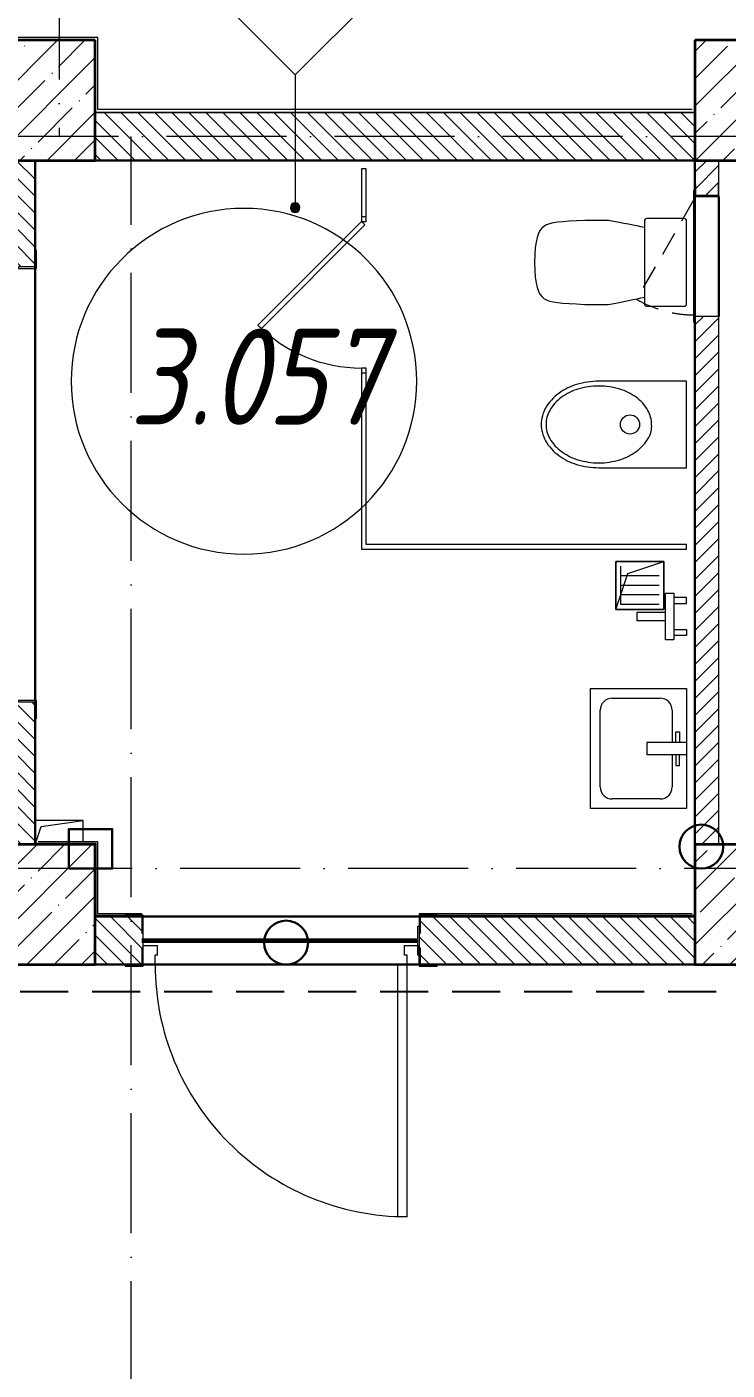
# Model space of a CAD drawing. Header units: millimetres. Extents: x -213536 to 1564669, y -45299 to 942238.
# Drawn here: x 507758 to 510676, y 434346 to 439941 of the extents above; entities that cross this region are included whole.
import ezdxf

# ---------------------------------------------------------------- set-up
doc = ezdxf.new("R2010")
doc.units = ezdxf.units.MM
for name, pattern in [('200_ШТРИХ_ш1п0_6_', [160, 100, -60]), ('50_200_ШТРИХ_1Т_ш5_п1_п1_', [700, 500, -100, 0, -100]), ('Штрих короткий', [300, 150, -150]), ('Штриховая _2 мм - 1 мм_', [300, 200, -100])]:
    doc.linetypes.add(name, pattern=pattern)
for name, color, linetype, lineweight in [('0-1', 7, 'Continuous', 5), ('0-2', 7, 'Continuous', 9), ('2) ПГП 4м', 4, 'Continuous', 30), ('2.2) ПГП двери 2.4 -', 134, 'Continuous', 60), ('3) ЖБ 4м', 3, 'Continuous', 30), ('3.1) ЖБ окна 1.2 м', 102, 'Continuous', 30), ('4) Метл уголки', 6, 'Continuous', 30), ('5) Швы', 2, 'Continuous', 30), ('6) Мини окна 0.4 -', 10, 'Continuous', 30), ('Каркас_Импост', 7, 'Continuous', 13), ('Каркас_Импост-1', 7, 'Continuous', 9), ('Линии', 7, 'Continuous', 9), ('Линии-2', 7, 'Continuous', 5), ('Марки помещений', 7, 'Continuous', 9), ('Несущие колонны', 7, 'Continuous', 9), ('Несущие колонны-1', 7, 'Continuous', 35), ('Обобщенные модели', 7, 'Continuous', 9), ('Общие ребра', 7, 'Continuous', 9), ('Окна', 7, 'Continuous', 9), ('Оси-2', 7, '50_200_ШТРИХ_1Т_ш5_п1_п1_', 9), ('Открывание в плане-2', 7, '200_ШТРИХ_ш1п0_6_', 9), ('Открывание-1', 7, 'Continuous', 9), ('Панель', 7, 'Continuous', 13), ('Перемычка-1', 7, 'Штрих короткий', 9), ('Стены', 7, 'Continuous', 9), ('Стены-1', 7, 'Continuous', 13), ('Штриховка разреза-1', 7, 'Continuous', 9)]:
    doc.layers.add(name, color=color, linetype=linetype, lineweight=lineweight)
for name, color, linetype, lineweight, true_color in [('Открывание-2', 7, 'Continuous', 9, 0xaaaaaa), ('Панель-1', 7, 'Continuous', 9, 0xaaaaaa), ('Проем-1', 7, 'Continuous', 9, 0xaaaaaa), ('Сантехнические приборы-1', 7, 'Continuous', 9, 0xaaaaaa), ('СТ-1_1', 7, 'Штриховая _2 мм - 1 мм_', 90, 0x888888), ('Стены-2', 7, 'Continuous', 9, 0xaaaaaa), ('Элементы узлов-1', 7, 'Continuous', 9, 0x3b3b3b)]:
    doc.layers.add(name, color=color, linetype=linetype, lineweight=lineweight, true_color=true_color)
doc.layers.get('0-2').off()
doc.styles.add('ISOCPEUR_I_2', font='isocpeui.ttf', dxfattribs={"width": 0.85, "height": 2.3})
pattern_1 = [(135, (0, 0), (-35.35534, -35.35534), [])]

# ---------------------------------------------------------------- blocks, each defined once
blk = doc.blocks.new('Ось 3 этаж')
at = {"layer": 'Оси-2'}
for p, q in [((507892.1, 476626.8), (507892.1, 439485.4)), ((522142.1, 439485.4), (501097.4, 439485.4)), ((508192.1, 423014.8), (508192.1, 439485.4)), ((536900.4, 436435.4), (428373.3, 436435.4))]:
    blk.add_line(p, q, dxfattribs=at)
blk = doc.blocks.new('BSC_Колонна _Прямоугольная - 500х500-V17-АИ2_03_План отделки стен 3-го этажа _Часть 2_')
at = {"layer": 'Несущие колонны'}
h = blk.add_hatch(dxfattribs=at)
h.set_pattern_fill('FP_25', color=256, style=0, pattern_type=2)
h.set_pattern_definition([(45, (-80100, -14400), (-114.04925, 114.04925), []), (45, (-79985.95, -14400), (-114.04925, 114.04925), [201.613, -40.323, 3.353, -36.97])])
h.paths.add_polyline_path([(-250, -250), (250, -250), (250, 250), (-250, 250), (-250, -58.7)], flags=0)
at = {"layer": 'Несущие колонны-1'}
for p, q in [((250, 250), (-250, 250)), ((-250, 250), (-250, -250)), ((250, -250), (250, 250)), ((-250, -250), (250, -250))]:
    blk.add_line(p, q, dxfattribs=at)
blk = doc.blocks.new('SND_2D_Раковина1 - 400х300-17910372-АИ2_03_План отделки стен 3-го этажа _Часть 2_')
at = {"layer": 'Сантехнические приборы-1'}
for p, q in [((-250, -220), (-250, 180)), ((-250, 180), (250, 180)), ((-25, 180), (-25, 15)), ((25, 15), (25, 180)), ((250, 180), (250, -220)), ((-160, 120), (-25, 120)), ((-70, 150), (-25, 150)), ((-70, 135), (-70, 150)), ((-25, 135), (-70, 135)), ((70, 150), (25, 150)), ((25, 135), (70, 135)), ((25, 120), (160, 120)), ((70, 135), (70, 150)), ((-210, -130), (-210, 70)), ((210, 70), (210, -130)), ((-25, 15), (25, 15)), ((250, -220), (-250, -220)), ((160, -180), (-160, -180))]:
    blk.add_line(p, q, dxfattribs=at)
for centre, start, end in [((-160, 70), 90, 180), ((160, 70), 0, 90), ((-160, -130), 180, 270), ((160, -130), 270, 0)]:
    blk.add_arc(centre, 50, start, end, dxfattribs=at)
blk = doc.blocks.new('SND_Унитаз_Santek_HEO - Santek HEO_ 365х635х785_ выпуск-прямой_ PN4_5_ Х-резьба НР DN15_ К-гл_кон_ П DN100-17910376-АИ2_03_План отделки стен 3-го этажа _Часть 2_')
at = {"layer": 'Сантехнические приборы-1'}
for p, q in [((-182.5, -10), (-182.5, -165.8)), ((172.5, 0), (-172.5, 0)), ((182.5, -165.8), (182.5, -10)), ((-172.5, -175.8), (172.5, -175.8)), ((-175, -325.6), (-175, -423.4)), ((175, -423.4), (175, -325.6))]:
    blk.add_line(p, q, dxfattribs=at)
for centre, start, end in [((-172.5, -10), 90, 180), ((172.5, -10), 360, 90), ((-172.5, -165.8), 180, 270), ((172.5, -165.8), 270, 360)]:
    blk.add_arc(centre, 10, start, end, dxfattribs=at)
for points in [[(-145, -174.9), (-153.6, -214.5), (-163, -263.9), (-175, -325.6)], [(175, -325.6), (163, -263.9), (153.6, -214.5), (145, -174.9)]]:
    blk.add_open_spline(points, degree=3, dxfattribs=at)
for points, knots in [([(-175, -423.4), (-169.2, -526.5), (-168.1, -609.5), (-96, -631.3), (0, -634.5)], [0, 0, 0, 0, 0.2757876, 0.5440111, 0.5440111, 0.5440111, 0.5440111]), ([(0, -634.5), (96, -631.3), (168.1, -609.5), (169.2, -526.5), (175, -423.4)], [0, 0, 0, 0, 0.2682234, 0.5440111, 0.5440111, 0.5440111, 0.5440111])]:
    blk.add_open_spline(points, degree=3, knots=knots, dxfattribs=at)
blk = doc.blocks.new('SND_2D_Бидэ1 - По умолчанию-20158861-АИ2_03_План отделки стен 3-го этажа _Часть 2_')
at = {"layer": 'Сантехнические приборы-1'}
for p, q in [((-180, 365.7), (-180, 0)), ((180, 0), (180, 365.7)), ((-180, 0), (180, 0))]:
    blk.add_line(p, q, dxfattribs=at)
blk.add_circle((0, 235.7), 40, dxfattribs=at)
for centre, radius, start, end in [((27.9, 418.7), 194.4, 119.6634, 143.9726), ((27.9, 418.7), 174.4, 119.6634, 143.9726), ((0, 467.7), 138, 90, 119.6634), ((0, 467.7), 118, 90, 119.6634), ((0, 467.7), 138, 60.3366, 90), ((0, 467.7), 118, 60.3366, 90), ((-27.9, 418.7), 174.4, 36.0274, 60.3366), ((-27.9, 418.7), 194.4, 36.0274, 60.3366), ((72, 386.7), 248.9, 143.9726, 163.2353), ((72, 386.7), 228.9, 143.9726, 163.2353), ((-72, 386.7), 228.9, 16.7647, 36.0274), ((-72, 386.7), 248.9, 16.7647, 36.0274), ((141.5, 365.7), 321.5, 163.2353, 180), ((141.5, 365.7), 301.5, 163.2353, 180), ((-141.5, 365.7), 301.5, 0, 16.7647), ((-141.5, 365.7), 321.5, 0, 16.7647), ((141.5, 365.7), 301.5, 180, 196.7647), ((-141.5, 365.7), 301.5, 343.2353, 0), ((72, 344.8), 228.9, 196.7647, 216.0274), ((-72, 344.8), 228.9, 323.9726, 343.2353), ((37.9, 320.1), 186.8, 216.0274, 240.3366), ((-27.9, 312.8), 174.4, 299.6634, 323.9726), ((-8, 239.5), 94, 240.3366, 274.8618), ((0, 263.8), 118, 270, 299.6634)]:
    blk.add_arc(centre, radius, start, end, dxfattribs=at)
blk = doc.blocks.new('DOR_ДУ_распашная__1Ст_Прямоугольная_ШЕР - Вн_650х2100h_Кабинки С_у-17949503-АИ2_03_План отделки стен 3-го этажа _Часть 2_')
at = {"layer": 'Каркас_Импост-1'}
for p, q in [((-305, 10), (-325, 10)), ((-305, -10), (-305, 10)), ((305, 10), (305, -10)), ((325, 10), (305, 10)), ((-325, -10), (-305, -10)), ((305, -10), (325, -10))]:
    blk.add_line(p, q, dxfattribs=at)
at = {"layer": 'Открывание-2'}
blk.add_arc((305, 10), 610, 135, 180, dxfattribs=at)
at = {"layer": 'Панель-1'}
for p, q in [((-126.3, 441.3), (-140.5, 427.2)), ((-140.5, 427.2), (290.9, -4.1)), ((305, 10), (-126.3, 441.3)), ((290.9, -4.1), (305, 10))]:
    blk.add_line(p, q, dxfattribs=at)
at = {"layer": 'Проем-1'}
for p, q in [((-325, 10), (-325, -10)), ((325, -10), (325, 10))]:
    blk.add_line(p, q, dxfattribs=at)
blk = doc.blocks.new('BSC_Колонна _Прямоугольная - 500х500-V156-АИ2_03_План отделки стен 3-го этажа _Часть 2_')
at = {"layer": 'Несущие колонны'}
h = blk.add_hatch(dxfattribs=at)
h.set_pattern_fill('FP_145', color=256, style=0, pattern_type=2)
h.set_pattern_definition([(45, (-77100, -14400), (-114.04925, 114.04925), []), (45, (-76985.95, -14400), (-114.04925, 114.04925), [201.613, -40.323, 3.353, -36.97])])
h.paths.add_polyline_path([(-250, -250), (250, -250), (250, 250), (-250, 250), (-250, -58.7)], flags=0)
at = {"layer": 'Несущие колонны-1'}
for p, q in [((250, 250), (-250, 250)), ((-250, 250), (-250, -250)), ((250, -250), (250, 250)), ((-250, -250), (250, -250))]:
    blk.add_line(p, q, dxfattribs=at)
blk = doc.blocks.new('BSC_Колонна _Прямоугольная - 500х500-V166-АИ2_03_План отделки стен 3-го этажа _Часть 2_')
at = {"layer": 'Несущие колонны'}
h = blk.add_hatch(dxfattribs=at)
h.set_pattern_fill('FP_150', color=256, style=0, pattern_type=2)
h.set_pattern_definition([(45, (-80100, -11050), (-114.04925, 114.04925), []), (45, (-79985.95, -11050), (-114.04925, 114.04925), [201.613, -40.323, 3.353, -36.97])])
h.paths.add_polyline_path([(-250, -250), (250, -250), (250, 250), (-250, 250)], flags=0)
at = {"layer": 'Несущие колонны-1'}
for p, q in [((250, 250), (-250, 250)), ((-250, 250), (-250, -250)), ((250, -250), (250, 250)), ((-250, -250), (250, -250))]:
    blk.add_line(p, q, dxfattribs=at)
blk = doc.blocks.new('BSC_Колонна _Прямоугольная - 500х500-V167-АИ2_03_План отделки стен 3-го этажа _Часть 2_')
at = {"layer": 'Несущие колонны'}
h = blk.add_hatch(dxfattribs=at)
h.set_pattern_fill('FP_151', color=256, style=0, pattern_type=2)
h.set_pattern_definition([(45, (-77100, -11050), (-114.04925, 114.04925), []), (45, (-76985.95, -11050), (-114.04925, 114.04925), [201.613, -40.323, 3.353, -36.97])])
h.paths.add_polyline_path([(-250, -250), (250, -250), (250, 250), (-250, 250)], flags=0)
at = {"layer": 'Несущие колонны-1'}
for p, q in [((250, 250), (-250, 250)), ((-250, 250), (-250, -250)), ((250, -250), (250, 250)), ((-250, -250), (250, -250))]:
    blk.add_line(p, q, dxfattribs=at)
blk = doc.blocks.new('Дверь_СКБ_1Ст_Внутренняя_ШЕР - СОШ_Д-11_Дв_1150x2100h_с_у МГН и персонала_ КЛГ-28660571-АИ2_03_План отделки стен 3-го этажа _Часть 2_')
at = {"layer": 'Каркас_Импост'}
for p, q in [((-512.5, 100), (-562.5, 100)), ((-562.5, 100), (-562.5, 20)), ((-512.5, 100), (-512.5, 60)), ((-512.5, 60), (-502.5, 60)), ((-502.5, 60), (-502.5, 20)), ((527.5, 60), (537.5, 60)), ((527.5, 60), (527.5, 20)), ((587.5, 100), (537.5, 100)), ((537.5, 100), (537.5, 60)), ((-502.5, 20), (-562.5, 20)), ((587.5, 20), (527.5, 20)), ((587.5, 31), (587.5, 20))]:
    blk.add_line(p, q, dxfattribs=at)
at = {"layer": 'Открывание-1'}
blk.add_arc((-512.5, 100), 1050, 360, 90, dxfattribs=at)
at = {"layer": 'Панель'}
for p, q in [((-512.5, 1150), (-472.5, 1150)), ((-512.5, 1150), (-512.5, 100)), ((-472.5, 100), (-472.5, 1150)), ((-512.5, 100), (-472.5, 100))]:
    blk.add_line(p, q, dxfattribs=at)
blk = doc.blocks.new('Проем_Дверь_Прямоугольный - 1800х2700h_оконные проемы-25805030-АИ2_03_План отделки стен 3-го этажа _Часть 2_')
at = {"layer": 'Перемычка-1'}
for p, q in [((900, 125), (-900, 125)), ((900, -125), (-900, -125))]:
    blk.add_line(p, q, dxfattribs=at)
blk = doc.blocks.new('Фахверк_СКБ_Уголок - 250_2700-27497298-АИ2_03_План отделки стен 3-го этажа _Часть 2_')
at = {"layer": 'Обобщенные модели'}
for p, q in [((200, 181), (125, 181)), ((125, 181), (125, 106)), ((131, 106), (131, 175)), ((131, 175), (200, 175)), ((200, 175), (200, 181)), ((125, 106), (131, 106)), ((131, -6), (125, -6)), ((125, -6), (125, -81)), ((131, -75), (131, -6)), ((125, -81), (200, -81)), ((200, -75), (131, -75)), ((200, -81), (200, -75))]:
    blk.add_line(p, q, dxfattribs=at)
blk = doc.blocks.new('154_Стойка_СКБ_Уголок - СМ-2180_200-28268025-АИ2_03_План отделки стен 3-го этажа _Часть 2_')
at = {"layer": 'Обобщенные модели'}
for p, q in [((125, 156), (125, 81)), ((200, 156), (125, 156)), ((131, 81), (131, 150)), ((131, 150), (200, 150)), ((200, 150), (200, 156)), ((125, 81), (131, 81)), ((131, 19), (125, 19)), ((125, 19), (125, -56)), ((131, -50), (131, 19)), ((200, -50), (131, -50)), ((200, -56), (200, -50)), ((125, -56), (200, -56))]:
    blk.add_line(p, q, dxfattribs=at)
blk = doc.blocks.new('Стойка_Влож_Полоса боковая - Полоса-28213942-АИ2_03_План отделки стен 3-го этажа _Часть 2_')
at = {"layer": 'Обобщенные модели'}
for p, q in [((-5, 60), (0, 60)), ((-5, -60), (-5, 60)), ((0, 31), (0, -31)), ((0, -60), (-5, -60))]:
    blk.add_line(p, q, dxfattribs=at)
blk = doc.blocks.new('Фахверк_СКБ_Уголок - 200_3550_зеркало-28264001-АИ2_03_План отделки стен 3-го этажа _Часть 2_')
at = {"layer": 'Обобщенные модели'}
for p, q in [((200, 156), (125, 156)), ((125, 156), (125, 81)), ((131, 81), (131, 150)), ((131, 150), (200, 150)), ((200, 150), (200, 156)), ((125, 81), (131, 81)), ((131, 19), (125, 19)), ((125, 19), (125, -56)), ((131, -50), (131, 19)), ((200, -50), (131, -50)), ((200, -56), (200, -50)), ((125, -56), (200, -56))]:
    blk.add_line(p, q, dxfattribs=at)
blk = doc.blocks.new('AR_Отверстие Ниша - Лючок-32404986-АИ2_03_План отделки стен 3-го этажа _Часть 2_')
at = {"layer": 'Окна'}
for p, q in [((-250, 50), (250, 50)), ((-250, -50), (-250, 50)), ((250, -50), (-250, -50))]:
    blk.add_line(p, q, dxfattribs=at)
blk = doc.blocks.new('Л_Общий_Лючок - Лючок-29697444-АИ2_03_План отделки стен 3-го этажа _Часть 2_')
at = {"layer": 'Окна'}
for p, q in [((-24, 0), (-24, -6)), ((524, 0), (500, 0)), ((524, 0), (524, -6)), ((-24, -6), (524, -6))]:
    blk.add_line(p, q, dxfattribs=at)
at = {"layer": 'Открывание в плане-2'}
blk.add_line((16.4, -6), (428.6, -244), dxfattribs=at)
blk.add_arc((6, 0), 488, 330, 359.292, dxfattribs=at)
blk = doc.blocks.new('154_Фахверк_СКБ_Швеллер - Тип_100_3960_зеркало-29769493-АИ2_03_План отделки стен 3-го этажа _Часть 2_')
at = {"layer": 'Обобщенные модели'}
for p, q in [((175, 50), (125, 50)), ((125, 50), (125, -50)), ((128, 47), (175, 47)), ((128, -47), (128, 47)), ((175, 47), (175, 50)), ((125, -50), (175, -50)), ((175, -47), (128, -47)), ((175, -50), (175, -47))]:
    blk.add_line(p, q, dxfattribs=at)
blk = doc.blocks.new('AR_Отверстие прямоугольное _в плите_ - AR_Отверстие прямоугольное _в плите_-30459207-АИ2_03_План отделки стен 3-го этажа _Часть 2_')
at = {"layer": 'Обобщенные модели'}
for p, q in [((100, 100), (-100, 100)), ((-100, 100), (-100, -100)), ((-50, 50), (100, 100)), ((100, -100), (100, 100)), ((-100, -100), (-50, 50)), ((-100, -100), (100, -100))]:
    blk.add_line(p, q, dxfattribs=at)
blk = doc.blocks.new('AR_Отверстие прямоугольное _в плите_ - AR_Отверстие прямоугольное _в плите_-V235-АИ2_03_План отделки стен 3-го этажа _Часть 2_')
at = {"layer": 'Обобщенные модели'}
for p, q in [((100, 50), (-100, 50)), ((-98.3, -45), (-75, 25)), ((-75, 25), (100, 50)), ((100, -38), (100, 50))]:
    blk.add_line(p, q, dxfattribs=at)
blk = doc.blocks.new('АИ_2D_Кран настенный для ванны с душем - 2D_Кран настенный для ванны с душем-24839423-АИ2_03_План отделки стен 3-го этажа _Часть 2_')
at = {"layer": 'Сантехнические приборы-1'}
for p, q in [((-54.5, 0), (-79.1, 0)), ((-79.1, 0), (-79.1, -52.5)), ((-54.5, -52.5), (-54.5, 0)), ((54.5, -52.5), (54.5, 0)), ((54.5, 0), (79.1, 0)), ((79.1, 0), (79.1, -52.5)), ((-97.5, -87.5), (-97.5, -52.5)), ((-97.5, -52.5), (97.5, -52.5)), ((97.5, -52.5), (97.5, -87.5)), ((97.5, -87.5), (-97.5, -87.5)), ((-18.1, -205.8), (-18.1, -87.5)), ((18.1, -87.5), (18.1, -205.8)), ((18.1, -205.8), (-18.1, -205.8))]:
    blk.add_line(p, q, dxfattribs=at)
blk = doc.blocks.new('0125-Р-ОО-Ш2-АР-о_23_10_2024_rvt-1-АИ2_03_План отделки стен 3-го этажа _Часть 2_')
at = {"layer": 'Штриховка разреза-1'}
h = blk.add_hatch(dxfattribs=at)
h.set_pattern_fill('FP_1', color=256, style=0, pattern_type=2)
h.set_pattern_definition(pattern_1)
h.paths.add_polyline_path([(79821.1, 14150), (79850, 14150), (79850, 14350), (77350, 14350), (77350, 14150), (79355.1, 14150)], flags=0)
h = blk.add_hatch(dxfattribs=at)
h.set_pattern_fill('FP_1', color=256, style=0, pattern_type=2)
h.set_pattern_definition(pattern_1)
h.paths.add_polyline_path([(76850, 11300), (77100, 11300), (77100, 11894), (77031, 11894), (77031, 11900), (76919, 11900), (76919, 11894), (76850, 11894), (76850, 11569.1)], flags=0)
h.paths.add_polyline_path([(77025.1, 13700), (77031, 13700), (77031, 13706), (77100, 13706), (77100, 14150), (76850, 14150), (76850, 13706), (76919, 13706), (76919, 13700)], flags=0)
h = blk.add_hatch(dxfattribs=at)
h.set_pattern_fill('FP_92', color=256, style=0, pattern_type=2)
h.set_pattern_definition([(45, (0, 0), (-35.35534, 35.35534), [])])
h.paths.add_polyline_path([(79950, 11300), (79950, 13500), (79850, 13500), (79850, 11300)], flags=0)
h.paths.add_polyline_path([(79853, 14003), (79947, 14003), (79947, 14050), (79950, 14050), (79950, 14150), (79850, 14150), (79850, 14050), (79853, 14050), (79853, 14024)], flags=0)
h = blk.add_hatch(dxfattribs=at)
h.set_pattern_fill('FP_1', color=256, style=0, pattern_type=2)
h.set_pattern_definition(pattern_1)
h.paths.add_polyline_path([(79821.1, 10800), (79850, 10800), (79850, 11000), (78706, 11000), (78706, 10931), (78700, 10931), (78700, 10869), (78706, 10869), (78706, 10800), (78775, 10800)], flags=0)
h.paths.add_polyline_path([(77544, 10800), (77544, 10869), (77550, 10869), (77550, 10931), (77544, 10931), (77544, 11000), (77350, 11000), (77350, 10800), (77475, 10800)], flags=0)
at = {"layer": 'Линии'}
for p, q in [((79520.3, 12479.8), (79720.3, 12479.8)), ((79520.3, 12279.8), (79520.3, 12479.8)), ((79720.3, 12479.8), (79720.3, 12279.8)), ((79540.3, 12299.8), (79540.3, 12459.8)), ((79700.3, 12419.8), (79540.3, 12419.8)), ((79700.3, 12379.8), (79540.3, 12379.8)), ((79700.3, 12339.8), (79540.3, 12339.8)), ((79720.3, 12279.8), (79520.3, 12279.8)), ((79700.3, 12299.8), (79540.3, 12299.8))]:
    blk.add_line(p, q, dxfattribs=at)
at = {"layer": 'Стены'}
for p, q in [((77100, 13700), (77100, 13695)), ((77100, 13693), (77100, 11907)), ((77100, 11905), (77100, 11900))]:
    blk.add_line(p, q, dxfattribs=at)
at = {"layer": 'Стены-1'}
for p, q in [((79850, 14350), (77350, 14350)), ((77100, 13775), (77100, 14150)), ((77350, 14150), (79850, 14150)), ((79850, 14150), (79850, 14050)), ((79950, 14050), (79950, 14150)), ((79950, 11300), (79950, 13500)), ((79850, 13476), (79850, 11300)), ((77100, 11300), (77100, 11825)), ((77475, 11000), (77350, 11000)), ((79850, 11000), (78775, 11000)), ((77550, 10869), (77550, 10931)), ((77350, 10800), (77475, 10800)), ((78775, 10800), (79850, 10800))]:
    blk.add_line(p, q, dxfattribs=at)
at = {"layer": 'Стены-2'}
for p, q in [((78480, 14115), (78460, 14115)), ((78460, 14115), (78460, 13915)), ((78480, 13915), (78480, 14115)), ((78460, 13265), (78460, 12550)), ((78480, 12550), (78480, 13265)), ((78460, 12550), (78460, 12530)), ((79815, 12550), (78480, 12550)), ((79815, 12530), (79815, 12550)), ((78460, 12530), (79815, 12530))]:
    blk.add_line(p, q, dxfattribs=at)
at = {"layer": '0-2'}
for name, p in [('BSC_Колонна _Прямоугольная - 500х500-V156-АИ2_03_План отделки стен 3-го этажа _Часть 2_', (77100, 14400)), ('BSC_Колонна _Прямоугольная - 500х500-V17-АИ2_03_План отделки стен 3-го этажа _Часть 2_', (80100, 14400)), ('AR_Отверстие прямоугольное _в плите_ - AR_Отверстие прямоугольное _в плите_-30459207-АИ2_03_План отделки стен 3-го этажа _Часть 2_', (79620.3, 12379.8)), ('AR_Отверстие прямоугольное _в плите_ - AR_Отверстие прямоугольное _в плите_-V235-АИ2_03_План отделки стен 3-го этажа _Часть 2_', (77200, 11350)), ('BSC_Колонна _Прямоугольная - 500х500-V167-АИ2_03_План отделки стен 3-го этажа _Часть 2_', (77100, 11050)), ('BSC_Колонна _Прямоугольная - 500х500-V166-АИ2_03_План отделки стен 3-го этажа _Часть 2_', (80100, 11050)), ('154_Стойка_СКБ_Уголок - СМ-2180_200-28268025-АИ2_03_План отделки стен 3-го этажа _Часть 2_', (78575, 10850)), ('Стойка_Влож_Полоса боковая - Полоса-28213942-АИ2_03_План отделки стен 3-го этажа _Часть 2_', (78700, 10900))]:
    blk.add_blockref(name, p, dxfattribs=at)
for name, p, rotation in [('154_Фахверк_СКБ_Швеллер - Тип_100_3960_зеркало-29769493-АИ2_03_План отделки стен 3-го этажа _Часть 2_', (79900, 13875), 89.99999999999984), ('Л_Общий_Лючок - Лючок-29697444-АИ2_03_План отделки стен 3-го этажа _Часть 2_', (79850, 14000), 269.9999999999998), ('AR_Отверстие Ниша - Лючок-32404986-АИ2_03_План отделки стен 3-го этажа _Часть 2_', (79900, 13750), 89.99999999999984), ('DOR_ДУ_распашная__1Ст_Прямоугольная_ШЕР - Вн_650х2100h_Кабинки С_у-17949503-АИ2_03_План отделки стен 3-го этажа _Часть 2_', (78470, 13590), 90), ('SND_Унитаз_Santek_HEO - Santek HEO_ 365х635х785_ выпуск-прямой_ PN4_5_ Х-резьба НР DN15_ К-гл_кон_ П DN100-17910376-АИ2_03_План отделки стен 3-го этажа _Часть 2_', (79815, 13725), 269.9999999999998), ('Фахверк_СКБ_Уголок - 250_2700-27497298-АИ2_03_План отделки стен 3-го этажа _Часть 2_', (77025, 13575), 89.9999999999999), ('Проем_Дверь_Прямоугольный - 1800х2700h_оконные проемы-25805030-АИ2_03_План отделки стен 3-го этажа _Часть 2_', (76975, 12800), 89.99999999999984), ('SND_2D_Бидэ1 - По умолчанию-20158861-АИ2_03_План отделки стен 3-го этажа _Часть 2_', (79815, 13050), 89.9999999999999), ('АИ_2D_Кран настенный для ванны с душем - 2D_Кран настенный для ванны с душем-24839423-АИ2_03_План отделки стен 3-го этажа _Часть 2_', (79815, 12250), 269.9999999999978), ('SND_2D_Раковина1 - 400х300-17910372-АИ2_03_План отделки стен 3-го этажа _Часть 2_', (79635, 11700), 269.9999999999995), ('Фахверк_СКБ_Уголок - 250_2700-27497298-АИ2_03_План отделки стен 3-го этажа _Часть 2_', (76925, 12025), 269.9999999999999), ('Фахверк_СКБ_Уголок - 200_3550_зеркало-28264001-АИ2_03_План отделки стен 3-го этажа _Часть 2_', (77675, 10950), 180), ('Дверь_СКБ_1Ст_Внутренняя_ШЕР - СОШ_Д-11_Дв_1150x2100h_с_у МГН и персонала_ КЛГ-28660571-АИ2_03_План отделки стен 3-го этажа _Часть 2_', (78137.5, 10900), 180)]:
    blk.add_blockref(name, p, dxfattribs=dict(at, rotation=rotation))
blk = doc.blocks.new('AI_Марка_Помещение_х1__Общий_E___ISO-2_1K_ - Номер-16210215-АИ2_03_План отделки стен 3-го этажа _Часть 2_')
at = {"layer": 'Марки помещений'}
for start, end in [(360, 180), (180, 360)]:
    blk.add_arc((0.039, 0.312), 2.4, start, end, dxfattribs=at)
blk = doc.blocks.new('3этНиз')
at = {"layer": 'Элементы узлов-1'}
blk.add_hatch(color=256, dxfattribs=at).paths.add_polyline_path([(508876, 439168.4), (508881.1, 439169.2), (508885.9, 439171.3), (508890, 439174.5), (508893.1, 439178.7), (508895.1, 439183.6), (508895.7, 439188.7), (508894.9, 439193.9), (508892.9, 439198.7), (508889.6, 439202.8), (508885.4, 439205.9), (508880.6, 439207.8), (508875.4, 439208.4), (508870.2, 439207.7), (508865.4, 439205.6), (508861.3, 439202.4), (508858.2, 439198.2), (508856.3, 439193.3), (508855.7, 439188.2), (508856.4, 439183), (508858.5, 439178.2), (508861.7, 439174.1), (508865.9, 439171), (508870.8, 439169.1)], flags=0)
at = {"layer": 'Линии-2'}
for p, q in [((508316.7, 440300.7), (508875.4, 439742)), ((508875.4, 439742), (509434, 440300.7)), ((508875.4, 439742), (508875.4, 439208.4))]:
    blk.add_line(p, q, dxfattribs=at)
for start, end in [(0.8293, 180.8293), (180.8293, 0.8293)]:
    blk.add_arc((508875.7, 439188.4), 20, start, end, dxfattribs=at)
at = {"layer": 'Общие ребра'}
for p, q in [((508047.1, 436540.4), (507797.1, 436540.4)), ((508047.1, 436240.4), (508047.1, 436540.4)), ((508167.1, 436240.4), (508047.1, 436240.4)), ((510537.1, 436240.4), (509467.1, 436240.4))]:
    blk.add_line(p, q, dxfattribs=at)
at = {"layer": 'СТ-1_1', "lineweight": 25}
blk.add_line((507430.1, 435923.4), (521983.1, 435923.4), dxfattribs=at)
at = {"layer": 'Стены-1'}
for p, q in [((508054.1, 439897.4), (507530.1, 439897.4)), ((508054.1, 439597.4), (508054.1, 439897.4)), ((510530.1, 439597.4), (508054.1, 439597.4)), ((508042.1, 439585.4), (510542.1, 439585.4)), ((507792.1, 436547.4), (507792.1, 436535.4)), ((508054.1, 436547.4), (507804.1, 436547.4)), ((508054.1, 436247.4), (508054.1, 436547.4)), ((508236.1, 436247.4), (508054.1, 436247.4)), ((508236.1, 436241.4), (508236.1, 436247.4)), ((510530.1, 436247.4), (509392.1, 436247.4)), ((509392.1, 436247.4), (509392.1, 436241.4)), ((508042.1, 436235.4), (508167.1, 436235.4)), ((509467.1, 436235.4), (510542.1, 436235.4))]:
    blk.add_line(p, q, dxfattribs=at)
at = {"layer": '0-1'}
blk.add_blockref('0125-Р-ОО-Ш2-АР-о_23_10_2024_rvt-1-АИ2_03_План отделки стен 3-го этажа _Часть 2_', (430692.1, 425235.4), dxfattribs=at)
at = {"layer": 'Марки помещений', "color": 3, "xscale": 300, "yscale": 300, "zscale": 99.99999999999993}
blk.add_blockref('AI_Марка_Помещение_х1__Общий_E___ISO-2_1K_ - Номер-16210215-АИ2_03_План отделки стен 3-го этажа _Часть 2_', (508650.7, 438371.7), dxfattribs=at)
at = {"layer": 'Марки помещений', "color": 114, "true_color": 0x139b48, "insert": (508184.6, 438684.7), "char_height": 400, "width": 785.654, "attachment_point": 1, "style": 'ISOCPEUR_I_2'}
blk.add_mtext('3.057', dxfattribs=at)

msp = doc.modelspace()

# ---------------------------------------------------------------- linework, layer by layer
at = {"layer": '2) ПГП 4м'}
for points in [[(508042.1, 439385.4), (510542.1, 439385.4), (510542.1, 436535.4)], [(510542.1, 436235.4), (508042.1, 436235.4)], [(510542.1, 436035.4), (508042.1, 436035.4)]]:
    msp.add_lwpolyline(points, dxfattribs=at)
at = {"layer": '2.2) ПГП двери 2.4 -'}
msp.add_lwpolyline([(508236.1, 436135.4), (509387.1, 436135.4)], dxfattribs=at)
at = {"layer": '3) ЖБ 4м'}
for points in [[(507792.1, 439385.4), (508042.1, 439385.4)], [(508042.1, 436235.4), (508042.1, 436535.4), (507792.1, 436535.4)], [(510542.1, 436535.4), (510542.1, 436235.4)], [(507542.1, 436285.4), (507542.1, 436035.4), (508042.1, 436035.4)], [(510542.1, 436035.4), (511042.1, 436035.4)]]:
    msp.add_lwpolyline(points, dxfattribs=at)
at = {"layer": '3.1) ЖБ окна 1.2 м'}
msp.add_lwpolyline([(507792.1, 439385.4), (507792.1, 436535.4)], dxfattribs=at)
at = {"layer": '4) Метл уголки'}
msp.add_lwpolyline([(507931.9, 436435.4), (508113.2, 436435.4), (508113.2, 436600.2), (507931.9, 436600.2)], close=True, dxfattribs=at)
at = {"layer": '5) Швы'}
for centre in [(510568.6, 436527.1), (508838.1, 436127.1)]:
    msp.add_circle(centre, 91.6, dxfattribs=at)
at = {"layer": '6) Мини окна 0.4 -'}
msp.add_lwpolyline([(510642.1, 438735.4), (510642.1, 439235.4)], dxfattribs=at)

# ---------------------------------------------------------------- block references
at = {"color": 5, "lineweight": 30}
msp.add_blockref('Ось 3 этаж', (0, 0), dxfattribs=at)
at = {"layer": '3) ЖБ 4м'}
msp.add_blockref('3этНиз', (0, 0), dxfattribs=at)

# ---------------------------------------------------------------- texts
at = {"layer": 'Марки помещений', "color": 114, "true_color": 0x139b48, "insert": (508185.4, 438684.6), "char_height": 400, "width": 785.654, "attachment_point": 1, "style": 'ISOCPEUR_I_2'}
msp.add_mtext('3.057', dxfattribs=at)

doc.saveas('drawing.dxf')
